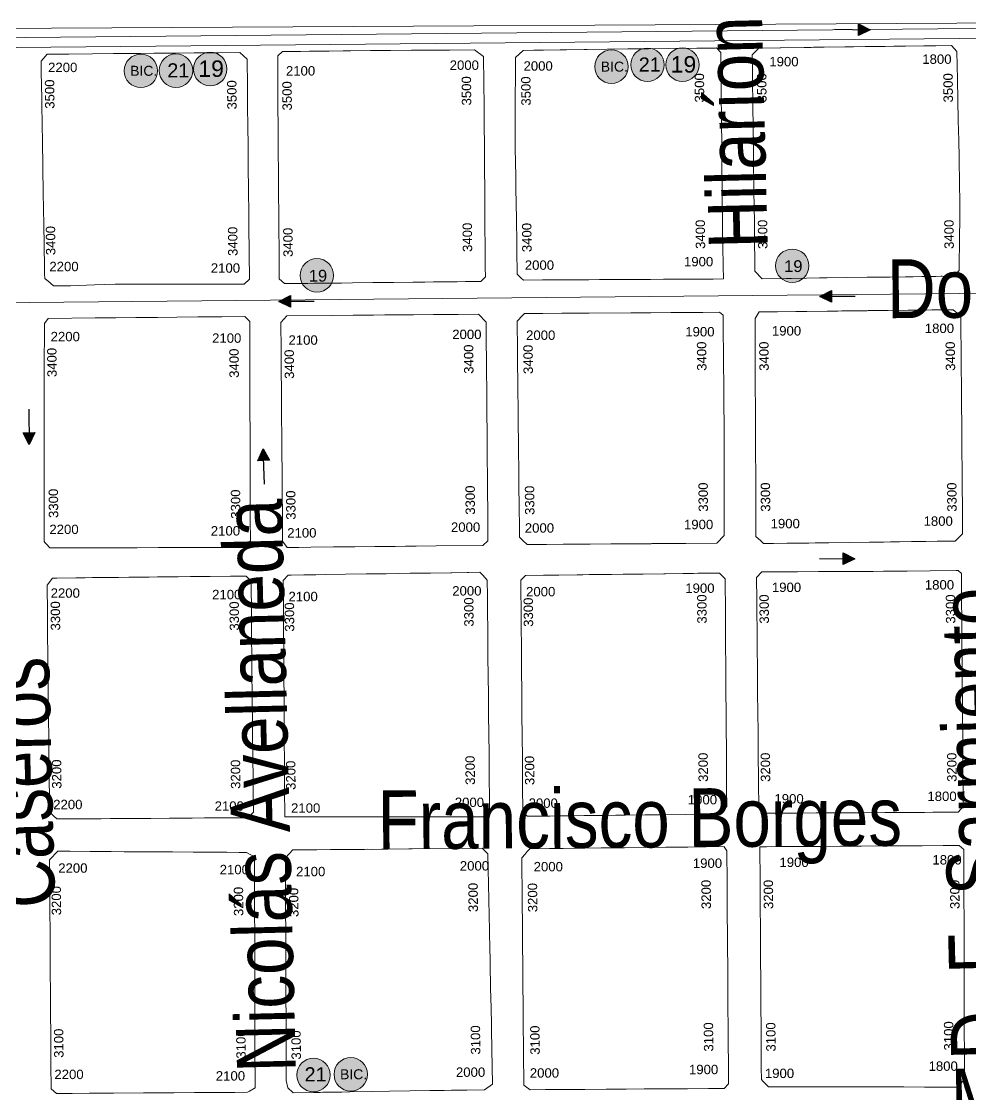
# Model space of a CAD drawing. Header units: millimetres. Extents: x 11558 to 23675, y 49449 to 61482.
# Drawn here: x 19153.5 to 19556.8, y 57020 to 57475.9 of the extents above; entities that cross this region are included whole.
import ezdxf

# ---------------------------------------------------------------- set-up
doc = ezdxf.new("R2010")
doc.units = ezdxf.units.MM
for name, color, linetype in [('0. plano base - nombres calles', 22, 'Continuous'), ('0. Plano Base - PLANO', 254, 'Continuous'), ('0. Plano base - sentido calles', 253, 'Continuous'), ('7. puesta en valor CC la lucila', 212, 'Continuous'), ('numeración', 7, 'Continuous')]:
    doc.layers.add(name, color=color, linetype=linetype)
for name, color, linetype, true_color in [('Linea 19 Estación Carapachay', 7, 'Continuous', 0xa80000), ('Linea 19 Plaza Miserere', 7, 'Continuous', 0x575757), ('Linea 21 IDA Ramal F', 7, 'Continuous', 0x001861), ('Linea 21 IDA Ramal G', 7, 'Continuous', 0x001861), ('Linea 21 REGRESO Ramal F', 7, 'Continuous', 0x0a47ff), ('Linea 21 REGRO Ramal G', 7, 'Continuous', 0x0a47ff)]:
    doc.layers.add(name, color=color, linetype=linetype, true_color=true_color)
doc.layers.add('Linea Bicentenario Nueva', color=7, linetype='Continuous', true_color=0x0000cc, transparency=0.05)
doc.layers.get('7. puesta en valor CC la lucila').off()
doc.styles.get("Standard").update_dxf_attribs({"font": 'arial.ttf'})

# ---------------------------------------------------------------- blocks, each defined once
blk = doc.blocks.new('MANZANAS')
at = {"layer": '0. Plano Base - PLANO', "color": 0, "linetype": 'Continuous', "lineweight": 5}
for points in [[(5637995.07, 6181036.2), (5637986.07, 6181031.36), (5637981.92, 6181032.8), (5637980.8, 6181034.88), (5637979.07, 6181038.13), (5637976.73, 6181042.49), (5637976.59, 6181042.74), (5637975.06, 6181045.61), (5637972.58, 6181050.25), (5637968.47, 6181057.92), (5637966.39, 6181061.8), (5637966.27, 6181062.03), (5637964.36, 6181065.6), (5637960.38, 6181073.03), (5637958.53, 6181076.48), (5637957.85, 6181077.76), (5637956.28, 6181080.69), (5637953.56, 6181085.77), (5637952.17, 6181088.37), (5637949.66, 6181093.07), (5637948.15, 6181095.88), (5637948.04, 6181096.08), (5637947.83, 6181096.48), (5637944.32, 6181103.05), (5637944.1, 6181103.45), (5637942.31, 6181106.8), (5637941.2, 6181108.86), (5637938.56, 6181113.8), (5637939.64, 6181117.67), (5637947.63, 6181121.96), (5637947.87, 6181122.09), (5637956.64, 6181126.8), (5637959.26, 6181128.21), (5637960.18, 6181128.7), (5637964.14, 6181130.82), (5637971.81, 6181134.94), (5637975.16, 6181136.74), (5637979.43, 6181139.03), (5637987, 6181143.1), (5637990.16, 6181144.79), (5637994.57, 6181147.16), (5638001.46, 6181150.86), (5638002.53, 6181151.43), (5638005.98, 6181153.28), (5638011.78, 6181156.4), (5638015.03, 6181155.2), (5638020.74, 6181144.73), (5638024.89, 6181137.12), (5638029.02, 6181129.53), (5638029.05, 6181129.48), (5638033.13, 6181122), (5638036.56, 6181115.71), (5638037.3, 6181114.35), (5638041.58, 6181106.49), (5638042.12, 6181105.52), (5638045.42, 6181099.48), (5638045.61, 6181099.09), (5638045.75, 6181098.82), (5638049.31, 6181091.79), (5638049.51, 6181091.39), (5638049.67, 6181091.07), (5638050.16, 6181090.11), (5638051.2, 6181088.04), (5638052.17, 6181086.12), (5638053.16, 6181084.16), (5638053.34, 6181083.8), (5638054.71, 6181081.09), (5638054.94, 6181080.63), (5638055.06, 6181080.39), (5638055.7, 6181079.12), (5638056.82, 6181076.92), (5638058.79, 6181073.02), (5638058.74, 6181072.84), (5638057.77, 6181069.79), (5638057.62, 6181069.71), (5638055.75, 6181068.73), (5638053.9, 6181067.76), (5638053.48, 6181067.55), (5638052.94, 6181067.27), (5638051.11, 6181066.3), (5638048.75, 6181065.03), (5638047.97, 6181064.61), (5638045.88, 6181063.49), (5638042.65, 6181061.75), (5638041.62, 6181061.2), (5638040.73, 6181060.72), (5638040.39, 6181060.54), (5638039.78, 6181060.21), (5638033.9, 6181057.05), (5638033.54, 6181056.86), (5638033.15, 6181056.65), (5638032.19, 6181056.14), (5638025.46, 6181052.52), (5638017.83, 6181048.42), (5638010.38, 6181044.42), (5638007.61, 6181042.93), (5638002.72, 6181040.31), (5637997.1, 6181037.29)], [(5637903.48, 6180987.9), (5637896.31, 6180984.12), (5637895.15, 6180984.47), (5637894.79, 6180984.58), (5637892.88, 6180985.15), (5637888.06, 6180994.1), (5637887.42, 6180995.29), (5637885.15, 6180999.5), (5637883.31, 6181002.91), (5637881.29, 6181006.66), (5637879.2, 6181010.53), (5637875.06, 6181018.21), (5637872.42, 6181023.1), (5637871.01, 6181025.72), (5637866.83, 6181033.47), (5637865.08, 6181036.7), (5637864.94, 6181036.97), (5637862.78, 6181041.16), (5637858.88, 6181048.72), (5637856.53, 6181053.28), (5637856.23, 6181053.86), (5637854.71, 6181056.83), (5637853.16, 6181059.83), (5637851.37, 6181063.3), (5637849.73, 6181066.48), (5637851.3, 6181070.69), (5637855.28, 6181072.84), (5637858.81, 6181074.74), (5637865.07, 6181078.11), (5637867.5, 6181079.42), (5637874.1, 6181082.98), (5637875.24, 6181083.59), (5637882.76, 6181087.6), (5637890.41, 6181091.68), (5637895.25, 6181094.26), (5637898.15, 6181095.81), (5637905.63, 6181099.79), (5637916.32, 6181105.5), (5637916.93, 6181105.82), (5637922.79, 6181108.95), (5637923.37, 6181109.25), (5637923.64, 6181109.4), (5637926.2, 6181108.51), (5637929.62, 6181102.09), (5637929.86, 6181101.65), (5637930.58, 6181100.29), (5637932.1, 6181097.45), (5637933.14, 6181095.49), (5637936.15, 6181089.85), (5637937.92, 6181086.52), (5637938.21, 6181085.98), (5637938.81, 6181084.86), (5637940.35, 6181081.98), (5637944.33, 6181074.51), (5637946.67, 6181070.12), (5637948.56, 6181066.56), (5637949.1, 6181065.55), (5637952.48, 6181059.19), (5637956.53, 6181051.57), (5637957.76, 6181049.25), (5637960.61, 6181043.9), (5637963.06, 6181039.29), (5637964.73, 6181036.24), (5637969.14, 6181028.21), (5637971.41, 6181024.03), (5637971.58, 6181023.72), (5637967.75, 6181021.7), (5637967.19, 6181021.41), (5637965.05, 6181020.28), (5637961.39, 6181018.36), (5637959.27, 6181017.24), (5637957.84, 6181016.49), (5637951.74, 6181013.28), (5637951.68, 6181013.25), (5637949.02, 6181011.85), (5637944.16, 6181009.29), (5637943.99, 6181009.2), (5637940.78, 6181007.51), (5637937.42, 6181005.75), (5637936.58, 6181005.31), (5637931.4, 6181002.58), (5637928.57, 6181001.09), (5637927.42, 6181000.49), (5637927.3, 6181000.43), (5637924.99, 6180999.21), (5637920.92, 6180997.07), (5637917.77, 6180995.41), (5637913.23, 6180993.02), (5637910.7, 6180991.7), (5637909.01, 6180990.81)], [(5637809.05, 6180937.08), (5637806.99, 6180935.98), (5637804.05, 6180936.77), (5637801.79, 6180941.04), (5637799.54, 6180945.28), (5637798.14, 6180947.94), (5637794.21, 6180955.36), (5637790.12, 6180963.07), (5637788.16, 6180966.77), (5637786.65, 6180969.62), (5637786.15, 6180970.57), (5637784.06, 6180974.51), (5637782.56, 6180977.35), (5637782.02, 6180978.38), (5637779.63, 6180982.88), (5637777.94, 6180986.07), (5637776.17, 6180989.42), (5637773.84, 6180993.82), (5637769.8, 6181001.45), (5637769.3, 6181002.4), (5637766.59, 6181007.51), (5637765.8, 6181009), (5637765.58, 6181009.42), (5637765.52, 6181009.55), (5637759.85, 6181020.62), (5637760.79, 6181023.05), (5637761.02, 6181023.17), (5637761.72, 6181023.55), (5637766.47, 6181026.1), (5637767.55, 6181026.68), (5637770.84, 6181028.45), (5637778.23, 6181032.41), (5637783.49, 6181035.24), (5637786.19, 6181036.66), (5637793.7, 6181040.63), (5637801.24, 6181044.62), (5637809.18, 6181048.81), (5637816.73, 6181052.8), (5637823.43, 6181056.34), (5637832.79, 6181061.29), (5637837.54, 6181060.65), (5637842.89, 6181050.58), (5637843.12, 6181050.15), (5637847.14, 6181042.55), (5637851.23, 6181034.82), (5637855.23, 6181027.25), (5637856.54, 6181024.79), (5637857.14, 6181023.65), (5637859.17, 6181019.81), (5637860.6, 6181017.11), (5637863.34, 6181011.94), (5637864.69, 6181009.38), (5637867.31, 6181004.42), (5637871.3, 6180996.89), (5637875.51, 6180988.93), (5637879.49, 6180981.4), (5637881.38, 6180977.83), (5637880.53, 6180975.25), (5637874.87, 6180972.23), (5637871.63, 6180970.49), (5637870.48, 6180969.88), (5637866.63, 6180967.82), (5637862.88, 6180965.82), (5637859.54, 6180964.04), (5637855.06, 6180961.65), (5637847.78, 6180957.76), (5637840.14, 6180953.68), (5637832.49, 6180949.59), (5637828.34, 6180947.38), (5637824.71, 6180945.44), (5637818.09, 6180941.9), (5637815.68, 6180940.61), (5637811.85, 6180938.57)], [(5638039.57, 6180932.37), (5638038.52, 6180931.81), (5638036.9, 6180932.27), (5638034.24, 6180933.04), (5638030.05, 6180941.01), (5638028.88, 6180943.23), (5638024.82, 6180950.98), (5638022.29, 6180955.79), (5638022.25, 6180955.86), (5638020.75, 6180958.71), (5638018.92, 6180962.19), (5638016.71, 6180966.41), (5638014.43, 6180970.76), (5638012.66, 6180974.13), (5638011.22, 6180976.86), (5638010.13, 6180978.94), (5638008.78, 6180981.51), (5638004.68, 6180989.32), (5638002.95, 6180992.62), (5638002.88, 6180992.74), (5638001.95, 6180994.52), (5638000.56, 6180997.16), (5637996.68, 6181004.55), (5637994.91, 6181007.91), (5637992.65, 6181012.22), (5637991.17, 6181015.03), (5637991.45, 6181018.3), (5637993.44, 6181019.36), (5637997.84, 6181021.71), (5637998.35, 6181021.98), (5638005.21, 6181025.64), (5638009.27, 6181027.81), (5638016.95, 6181031.91), (5638020.95, 6181034.04), (5638022.43, 6181034.83), (5638024.47, 6181035.92), (5638026, 6181036.74), (5638031.92, 6181039.9), (5638032.31, 6181040.11), (5638039.83, 6181044.13), (5638047.32, 6181048.12), (5638050.69, 6181049.92), (5638053.53, 6181051.44), (5638054.05, 6181051.72), (5638056.2, 6181052.86), (5638057.6, 6181053.61), (5638064.22, 6181057.14), (5638068.3, 6181056.21), (5638072.35, 6181048.57), (5638073.72, 6181045.99), (5638073.88, 6181045.69), (5638075.14, 6181043.31), (5638076.25, 6181041.23), (5638077.66, 6181038.57), (5638077.89, 6181038.14), (5638078.78, 6181036.46), (5638081.97, 6181030.45), (5638083.92, 6181026.77), (5638085.95, 6181022.95), (5638090.01, 6181015.29), (5638094.1, 6181007.59), (5638096.02, 6181003.97), (5638098.1, 6181000.06), (5638102.24, 6180992.24), (5638106.28, 6180984.64), (5638111.63, 6180974.55), (5638111.4, 6180973.83), (5638110.26, 6180970.31), (5638109.44, 6180969.87), (5638103.49, 6180966.68), (5638099.23, 6180964.39), (5638096.13, 6180962.73), (5638093.88, 6180961.52), (5638089.39, 6180959.11), (5638085.99, 6180957.29), (5638083.4, 6180955.9), (5638078.4, 6180953.21), (5638078.18, 6180953.09), (5638070.73, 6180949.1), (5638062.98, 6180944.94), (5638059.31, 6180942.97), (5638058.31, 6180942.43), (5638057.84, 6180942.18), (5638055.43, 6180940.88), (5638051.28, 6180938.66), (5638049.36, 6180937.62), (5638047.21, 6180936.47), (5638042.24, 6180933.8)], [(5637724.51, 6180892.16), (5637720.21, 6180889.92), (5637718.82, 6180890.24), (5637718.23, 6180890.38), (5637716.73, 6180890.72), (5637715.55, 6180890.99), (5637714.61, 6180892.7), (5637711.99, 6180897.55), (5637710.14, 6180900.97), (5637707.24, 6180906.32), (5637706.13, 6180908.39), (5637704.22, 6180911.92), (5637701.97, 6180916.07), (5637697.75, 6180923.88), (5637693.65, 6180931.47), (5637691.33, 6180935.76), (5637689.51, 6180939.12), (5637688.41, 6180941.16), (5637686.87, 6180944.01), (5637685.51, 6180946.52), (5637683.13, 6180950.92), (5637682.9, 6180951.35), (5637682.85, 6180951.44), (5637682.74, 6180951.64), (5637682.1, 6180952.82), (5637681.7, 6180953.57), (5637681.67, 6180953.62), (5637681.24, 6180954.41), (5637679.24, 6180958.11), (5637678.51, 6180959.46), (5637677.2, 6180961.89), (5637673.17, 6180969.34), (5637671.62, 6180972.2), (5637672.58, 6180975.98), (5637677.82, 6180978.76), (5637680.71, 6180980.3), (5637689.59, 6180985.01), (5637697.46, 6180989.18), (5637704.96, 6180993.16), (5637707.62, 6180994.58), (5637712.53, 6180997.18), (5637713.4, 6180997.64), (5637719.73, 6181001.01), (5637720.27, 6181001.29), (5637720.63, 6181001.48), (5637727.68, 6181005.22), (5637727.98, 6181005.38), (5637732.57, 6181007.81), (5637737.03, 6181010.17), (5637744.85, 6181014.32), (5637748.91, 6181013.28), (5637754.35, 6181003.08), (5637756.41, 6180999.21), (5637758.33, 6180995.6), (5637762.45, 6180987.88), (5637766.13, 6180980.98), (5637766.74, 6180979.83), (5637770.68, 6180972.43), (5637774.77, 6180964.76), (5637776.06, 6180962.33), (5637778.86, 6180957.08), (5637782.84, 6180949.61), (5637787.01, 6180941.79), (5637787.08, 6180941.65), (5637789.14, 6180937.79), (5637791.47, 6180933.42), (5637792.84, 6180930.85), (5637791.92, 6180927.87), (5637781.8, 6180922.61), (5637777.92, 6180920.6), (5637774.05, 6180918.59), (5637772, 6180917.52), (5637771.89, 6180917.47), (5637766.46, 6180914.65), (5637765.15, 6180913.97), (5637758.68, 6180910.61), (5637750.88, 6180906.56), (5637749.2, 6180905.69), (5637743.34, 6180902.65), (5637743.27, 6180902.61), (5637735.6, 6180898.3), (5637726.7, 6180893.3)], [(5637956.87, 6180889), (5637949.59, 6180885.15), (5637948.71, 6180885.41), (5637947.92, 6180885.66), (5637945.24, 6180886.47), (5637941.53, 6180893.39), (5637940.98, 6180894.41), (5637940.12, 6180896.02), (5637937.97, 6180900.05), (5637936.01, 6180903.7), (5637931.93, 6180911.34), (5637927.83, 6180919), (5637926.81, 6180920.91), (5637924.97, 6180924.34), (5637923.76, 6180926.61), (5637919.72, 6180934.19), (5637915.63, 6180941.87), (5637914, 6180944.93), (5637913.22, 6180946.38), (5637911.44, 6180949.73), (5637909.98, 6180952.46), (5637908.76, 6180954.74), (5637907.39, 6180957.3), (5637902.49, 6180966.48), (5637901.98, 6180967.44), (5637902.97, 6180970.65), (5637903.31, 6180971.76), (5637910.16, 6180975.36), (5637917.34, 6180979.15), (5637917.73, 6180979.35), (5637919.88, 6180980.49), (5637927.62, 6180984.57), (5637943.21, 6180992.8), (5637947.89, 6180995.27), (5637948.7, 6180995.69), (5637950.68, 6180996.73), (5637950.75, 6180996.77), (5637958.3, 6181000.76), (5637965.28, 6181004.43), (5637967.48, 6181005.59), (5637970.32, 6181007.09), (5637976.62, 6181010.41), (5637978.53, 6181009.96), (5637981.48, 6181004.41), (5637982.11, 6181003.22), (5637982.45, 6181002.59), (5637983.29, 6181001), (5637984.64, 6180998.48), (5637988.72, 6180990.8), (5637989.83, 6180988.72), (5637990.87, 6180986.75), (5637992.85, 6180983.03), (5637996.29, 6180976.56), (5637996.83, 6180975.53), (5637999.78, 6180969.9), (5638001.73, 6180966.17), (5638002.5, 6180964.68), (5638008.94, 6180952.38), (5638013.05, 6180944.52), (5638015.27, 6180940.27), (5638016.96, 6180937.04), (5638018.39, 6180934.31), (5638018.47, 6180934.17), (5638020.34, 6180930.59), (5638020.67, 6180929.95), (5638021.04, 6180929.24), (5638022.13, 6180927.15), (5638020.79, 6180922.82), (5638009.19, 6180916.68), (5638004.04, 6180913.95), (5637996.39, 6180909.91), (5637996.2, 6180909.8), (5637988.54, 6180905.76), (5637981.04, 6180901.79), (5637973.23, 6180897.66), (5637969.25, 6180895.55), (5637965.64, 6180893.64), (5637963.88, 6180892.71), (5637963.08, 6180892.29)], [(5637862, 6180838.3), (5637859.67, 6180837.05), (5637856.72, 6180838.47), (5637851.27, 6180848.75), (5637847.19, 6180856.45), (5637842.99, 6180864.38), (5637838.92, 6180872.06), (5637834.99, 6180879.48), (5637832.74, 6180883.73), (5637830.94, 6180887.12), (5637828.58, 6180891.59), (5637826.86, 6180894.83), (5637822.7, 6180902.67), (5637818.76, 6180910.11), (5637813.19, 6180920.64), (5637814.11, 6180924.34), (5637831.34, 6180933.45), (5637839.07, 6180937.54), (5637842.19, 6180939.19), (5637843.04, 6180939.63), (5637845.21, 6180940.78), (5637846.69, 6180941.56), (5637850.94, 6180943.81), (5637861.64, 6180949.47), (5637869.19, 6180953.46), (5637871.76, 6180954.83), (5637872.97, 6180955.47), (5637873.99, 6180956.01), (5637875.08, 6180956.6), (5637876.16, 6180957.17), (5637876.69, 6180957.46), (5637878.42, 6180958.4), (5637878.52, 6180958.45), (5637886.16, 6180962.43), (5637890.53, 6180960.91), (5637891.96, 6180958.22), (5637894.41, 6180953.61), (5637895.72, 6180951.12), (5637896.84, 6180949.02), (5637899.76, 6180943.52), (5637900.56, 6180942.01), (5637903.88, 6180935.75), (5637905.41, 6180932.86), (5637907.8, 6180928.37), (5637907.95, 6180928.08), (5637909.36, 6180925.41), (5637911.82, 6180920.79), (5637916.01, 6180912.89), (5637918.71, 6180907.79), (5637920.15, 6180905.08), (5637922.13, 6180901.36), (5637924.19, 6180897.47), (5637928.21, 6180889.89), (5637932.44, 6180881.92), (5637934.04, 6180878.9), (5637933.04, 6180876.13), (5637915.52, 6180866.8), (5637908, 6180862.79), (5637904.03, 6180860.68), (5637900.19, 6180858.63), (5637892.54, 6180854.56), (5637885, 6180850.54), (5637877.06, 6180846.32), (5637868.53, 6180841.78), (5637864.06, 6180839.39)], [(5638092.12, 6180830.59), (5638091.81, 6180830.43), (5638088.24, 6180831.64), (5638083.47, 6180840.61), (5638082.93, 6180841.63), (5638077.52, 6180851.8), (5638074.8, 6180856.91), (5638073.67, 6180859.03), (5638073.44, 6180859.46), (5638069.36, 6180867.15), (5638065.62, 6180874.17), (5638061.58, 6180881.77), (5638059.7, 6180885.3), (5638057.44, 6180889.56), (5638053.3, 6180897.34), (5638049.19, 6180905.07), (5638048.6, 6180906.17), (5638045.95, 6180911.15), (5638043.61, 6180915.56), (5638042.51, 6180917.62), (5638043.39, 6180920.83), (5638046.52, 6180922.47), (5638049.37, 6180923.97), (5638056.82, 6180927.88), (5638064.66, 6180932), (5638072.43, 6180936.08), (5638075.09, 6180937.48), (5638075.14, 6180937.5), (5638079.91, 6180940), (5638085.22, 6180942.79), (5638089.14, 6180944.85), (5638091.87, 6180946.3), (5638092.81, 6180946.8), (5638098, 6180949.57), (5638106.61, 6180954.16), (5638116.35, 6180959.36), (5638117.14, 6180959.77), (5638118.98, 6180959.26), (5638122.24, 6180953.09), (5638123.68, 6180950.37), (5638124.09, 6180949.6), (5638128.37, 6180941.52), (5638133.04, 6180932.7), (5638137.69, 6180923.91), (5638142.44, 6180914.93), (5638143.14, 6180913.6), (5638147.09, 6180906.15), (5638147.49, 6180905.39), (5638151.74, 6180897.37), (5638153.19, 6180894.62), (5638156.62, 6180888.14), (5638156.75, 6180887.89), (5638158.93, 6180883.78), (5638161.03, 6180879.82), (5638162.01, 6180877.95), (5638165.28, 6180871.78), (5638164.53, 6180868.73), (5638162.36, 6180867.59), (5638161.15, 6180866.95), (5638156.41, 6180864.46), (5638154.99, 6180863.71), (5638151.81, 6180862.03), (5638149.18, 6180860.65), (5638145.88, 6180858.91), (5638142.95, 6180857.37), (5638139.75, 6180855.68), (5638136.92, 6180854.19), (5638128.17, 6180849.58), (5638120.24, 6180845.4), (5638116.05, 6180843.2), (5638112.72, 6180841.44), (5638111.61, 6180840.86), (5638111.1, 6180840.59), (5638105.11, 6180837.43), (5638097.56, 6180833.46)], [(5637778.27, 6180794.63), (5637770.25, 6180790.46), (5637769.7, 6180790.65), (5637768.84, 6180790.95), (5637767.3, 6180791.49), (5637766.8, 6180791.67), (5637764.59, 6180795.93), (5637763.76, 6180797.53), (5637763.16, 6180798.67), (5637761.89, 6180801.13), (5637757.95, 6180808.72), (5637757.83, 6180808.95), (5637753.85, 6180816.63), (5637750.37, 6180823.33), (5637749.88, 6180824.28), (5637747.22, 6180829.41), (5637745.81, 6180832.12), (5637741.87, 6180839.72), (5637739.65, 6180843.99), (5637737.95, 6180847.27), (5637737.87, 6180847.42), (5637737.82, 6180847.52), (5637733.89, 6180855.12), (5637729.71, 6180863.29), (5637729.55, 6180863.61), (5637728.24, 6180866.17), (5637724.43, 6180873.63), (5637724.27, 6180873.94), (5637724.7, 6180876.58), (5637742.27, 6180885.93), (5637750.06, 6180890.07), (5637757.53, 6180894.05), (5637765.64, 6180898.36), (5637773, 6180902.28), (5637780.76, 6180906.41), (5637787.78, 6180910.14), (5637789.87, 6180911.25), (5637798.43, 6180915.81), (5637801.23, 6180914.94), (5637804.91, 6180907.91), (5637807.04, 6180903.85), (5637808.34, 6180901.36), (5637811.02, 6180896.23), (5637814.97, 6180888.68), (5637817.5, 6180883.86), (5637818.93, 6180881.11), (5637823.06, 6180873.23), (5637825.55, 6180868.47), (5637827.05, 6180865.6), (5637829.1, 6180861.68), (5637831.1, 6180857.85), (5637835.15, 6180850.11), (5637839.17, 6180842.43), (5637840.24, 6180840.38), (5637844.48, 6180832.28), (5637844.05, 6180829.82), (5637843.86, 6180828.78), (5637842.75, 6180828.2), (5637840.1, 6180826.82), (5637838.08, 6180825.77), (5637836.31, 6180824.84), (5637828.84, 6180820.96), (5637826.58, 6180819.78), (5637823.97, 6180818.43), (5637818.75, 6180815.71), (5637815.61, 6180814.07), (5637811.18, 6180811.77), (5637803.15, 6180807.58), (5637795.78, 6180803.75), (5637788.08, 6180799.74)], [(5638011.31, 6180787.27), (5638002.8, 6180782.73), (5638000.3, 6180783.49), (5637995.12, 6180793.25), (5637989.1, 6180804.6), (5637985.63, 6180811.13), (5637985.04, 6180812.24), (5637981.02, 6180819.82), (5637976.94, 6180827.51), (5637974.99, 6180831.18), (5637973.45, 6180834.09), (5637972.93, 6180835.07), (5637970.15, 6180840.3), (5637968.76, 6180842.94), (5637966.2, 6180847.76), (5637964.65, 6180850.68), (5637964.26, 6180851.41), (5637961.04, 6180857.47), (5637955.23, 6180868.42), (5637954.11, 6180870.53), (5637954.97, 6180873.17), (5637961.68, 6180876.77), (5637965.43, 6180878.77), (5637967.51, 6180879.88), (5637974.28, 6180883.51), (5637976.42, 6180884.66), (5637978.82, 6180885.94), (5637980.57, 6180886.88), (5637981.08, 6180887.15), (5637983.88, 6180888.65), (5637987.16, 6180890.41), (5637991.61, 6180892.79), (5637992.61, 6180893.32), (5637994.64, 6180894.41), (5637995.09, 6180894.65), (5637999, 6180896.74), (5638006.75, 6180900.89), (5638007.42, 6180901.25), (5638013.96, 6180904.75), (5638014.49, 6180905.03), (5638017.89, 6180906.85), (5638019.5, 6180907.72), (5638022.08, 6180909.1), (5638027.69, 6180912.1), (5638030.92, 6180911), (5638031.48, 6180909.94), (5638037.22, 6180899.08), (5638039.68, 6180894.43), (5638041.38, 6180891.22), (5638042.72, 6180888.68), (5638045.3, 6180883.79), (5638047, 6180880.58), (5638049.38, 6180876.09), (5638050.41, 6180874.14), (5638053.35, 6180868.59), (5638057.42, 6180860.88), (5638059.06, 6180857.78), (5638061.42, 6180853.31), (5638063.88, 6180848.66), (5638065.47, 6180845.65), (5638067, 6180842.77), (5638067.77, 6180841.3), (5638069.02, 6180838.94), (5638070.25, 6180836.61), (5638072.58, 6180832.2), (5638076.13, 6180825.48), (5638074.94, 6180821.28), (5638073.62, 6180820.57), (5638069.84, 6180818.56), (5638062.25, 6180814.5), (5638054.66, 6180810.44), (5638050.35, 6180808.14), (5638046.96, 6180806.33), (5638039.26, 6180802.21), (5638036.05, 6180800.5), (5638033.14, 6180798.94), (5638030.01, 6180797.27), (5638027.11, 6180795.72), (5638024.08, 6180794.1), (5638019.03, 6180791.4), (5638016.42, 6180790.01), (5638014.92, 6180789.2)], [(5637924.29, 6180741.67), (5637911.49, 6180735.02), (5637910.45, 6180737), (5637909.63, 6180738.55), (5637907.63, 6180742.34), (5637903.62, 6180749.94), (5637900.65, 6180755.57), (5637899.51, 6180757.73), (5637897.41, 6180761.73), (5637895.53, 6180765.28), (5637891.47, 6180772.98), (5637887.63, 6180780.26), (5637884, 6180787.15), (5637880.72, 6180793.35), (5637880.07, 6180794.59), (5637878.08, 6180798.37), (5637876.11, 6180802.09), (5637873.78, 6180806.51), (5637871.93, 6180810.03), (5637870.09, 6180813.52), (5637865.12, 6180822.94), (5637864.64, 6180823.84), (5637865.38, 6180826.8), (5637866.59, 6180827.46), (5637871.34, 6180830.01), (5637875.82, 6180832.42), (5637879.26, 6180834.27), (5637886.89, 6180838.37), (5637894.61, 6180842.53), (5637902.15, 6180846.58), (5637911.09, 6180851.39), (5637911.14, 6180851.42), (5637913.45, 6180852.66), (5637918.67, 6180855.47), (5637926.25, 6180859.54), (5637926.71, 6180859.79), (5637932.53, 6180862.92), (5637933.07, 6180863.21), (5637937.18, 6180865.43), (5637938.81, 6180864.86), (5637941.43, 6180863.95), (5637941.69, 6180863.46), (5637944.46, 6180858.26), (5637946.41, 6180854.6), (5637947.9, 6180851.81), (5637948.46, 6180850.75), (5637948.49, 6180850.7), (5637950.62, 6180846.71), (5637951.07, 6180845.86), (5637952.62, 6180842.94), (5637956.66, 6180835.37), (5637960.72, 6180827.74), (5637964.38, 6180820.88), (5637968.43, 6180813.28), (5637972.12, 6180806.36), (5637976.27, 6180798.57), (5637976.77, 6180797.64), (5637980.4, 6180790.82), (5637981.75, 6180788.28), (5637984.1, 6180783.84), (5637985.71, 6180780.8), (5637987.51, 6180777.42), (5637987.4, 6180777.12), (5637986.25, 6180773.92), (5637986.23, 6180773.85), (5637979.02, 6180770.11), (5637973.79, 6180767.39), (5637965.64, 6180763.15), (5637957.95, 6180759.16), (5637950.43, 6180755.25), (5637942.92, 6180751.35), (5637939.39, 6180749.52), (5637935.32, 6180747.4), (5637927.41, 6180743.29)], [(5638148.69, 6180729.01), (5638146.75, 6180728), (5638143.5, 6180729.06), (5638142.64, 6180729.34), (5638140.25, 6180733.86), (5638137.18, 6180739.69), (5638136.22, 6180741.5), (5638134.96, 6180743.89), (5638133.47, 6180746.73), (5638132.25, 6180749.04), (5638128.08, 6180756.93), (5638127.01, 6180758.97), (5638126.71, 6180759.54), (5638125.88, 6180761.11), (5638125.36, 6180762.1), (5638124.17, 6180764.35), (5638123.26, 6180766.07), (5638121.9, 6180768.64), (5638121.28, 6180769.82), (5638120.41, 6180771.48), (5638116.73, 6180778.45), (5638114.81, 6180782.09), (5638112.64, 6180786.2), (5638108.55, 6180793.95), (5638107, 6180796.9), (5638104.93, 6180800.81), (5638100.68, 6180808.87), (5638099.21, 6180811.67), (5638097.27, 6180815.34), (5638097.18, 6180815.52), (5638096.8, 6180816.24), (5638096.49, 6180816.82), (5638097.14, 6180817.16), (5638097.84, 6180817.54), (5638097.9, 6180817.57), (5638098.09, 6180817.67), (5638098.98, 6180818.14), (5638103.57, 6180820.56), (5638104.13, 6180820.85), (5638111.58, 6180824.79), (5638117.39, 6180827.85), (5638119.37, 6180828.9), (5638126.74, 6180832.79), (5638129.48, 6180834.23), (5638132.29, 6180835.71), (5638133.35, 6180836.27), (5638134.55, 6180836.91), (5638142.36, 6180841.03), (5638149.96, 6180845.04), (5638154.58, 6180847.48), (5638157.48, 6180849.01), (5638165.4, 6180853.19), (5638171.32, 6180856.31), (5638173.94, 6180855.7), (5638177.57, 6180848.76), (5638178.45, 6180847.08), (5638180, 6180844.12), (5638181.18, 6180841.85), (5638182.66, 6180839.02), (5638183.08, 6180838.21), (5638184.18, 6180836.11), (5638185.51, 6180833.57), (5638185.79, 6180833.04), (5638188.78, 6180827.32), (5638189.03, 6180826.85), (5638190.56, 6180823.91), (5638191.18, 6180822.72), (5638193.27, 6180818.74), (5638200.47, 6180804.96), (5638204.43, 6180797.39), (5638204.8, 6180796.68), (5638208.98, 6180788.68), (5638209.54, 6180787.62), (5638213.91, 6180779.26), (5638214.3, 6180778.51), (5638218.68, 6180770.14), (5638219.1, 6180769.33), (5638218.12, 6180764.98), (5638215.65, 6180763.7), (5638205.63, 6180758.51), (5638197.83, 6180754.47), (5638196.79, 6180753.93), (5638190.25, 6180750.54), (5638185.55, 6180748.1), (5638182.45, 6180746.5), (5638179.96, 6180745.21), (5638174.72, 6180742.49), (5638167.07, 6180738.53), (5638159.39, 6180734.55), (5638155.1, 6180732.33)], [(5637828.37, 6180690.85), (5637825.99, 6180689.59), (5637824.07, 6180690.15), (5637823.78, 6180690.23), (5637821.86, 6180690.78), (5637820.73, 6180692.91), (5637819.29, 6180695.59), (5637818.02, 6180697.98), (5637816.2, 6180701.39), (5637813, 6180707.38), (5637811.3, 6180710.57), (5637807.68, 6180717.35), (5637807.14, 6180718.37), (5637803.03, 6180726.05), (5637799.48, 6180732.71), (5637795.52, 6180740.13), (5637793.98, 6180743.01), (5637793.86, 6180743.23), (5637791.5, 6180747.67), (5637789.34, 6180751.7), (5637787.5, 6180755.15), (5637787.42, 6180755.31), (5637785.12, 6180759.61), (5637783.21, 6180763.2), (5637782.17, 6180765.15), (5637776.46, 6180775.85), (5637777.22, 6180779.57), (5637778.77, 6180780.4), (5637785.97, 6180784.23), (5637789.46, 6180786.09), (5637792.11, 6180787.51), (5637798.15, 6180790.72), (5637801.94, 6180792.74), (5637805.81, 6180794.8), (5637807.11, 6180795.49), (5637813.47, 6180798.88), (5637816.51, 6180800.5), (5637821.17, 6180802.98), (5637824.3, 6180804.65), (5637828.93, 6180807.11), (5637832.62, 6180809.08), (5637836.31, 6180811.04), (5637843.88, 6180815.07), (5637847.13, 6180816.8), (5637849.75, 6180818.2), (5637852.66, 6180817.24), (5637853.98, 6180814.76), (5637858.16, 6180806.9), (5637859.68, 6180804.04), (5637863.79, 6180796.32), (5637867.8, 6180788.8), (5637870.61, 6180783.52), (5637875.64, 6180774.07), (5637876.33, 6180772.76), (5637879.66, 6180766.51), (5637883.58, 6180759.14), (5637887.72, 6180751.38), (5637892.19, 6180742.97), (5637895.67, 6180736.43), (5637898.79, 6180730.59), (5637897.71, 6180727.45), (5637891.94, 6180724.41), (5637890.8, 6180723.8), (5637884.22, 6180720.33), (5637881.52, 6180718.9), (5637876.87, 6180716.45), (5637876.29, 6180716.14), (5637868.98, 6180712.28), (5637868.27, 6180711.91), (5637861.35, 6180708.26), (5637858.28, 6180706.64), (5637853.84, 6180704.29), (5637849.47, 6180701.98), (5637846.17, 6180700.24), (5637842.59, 6180698.35), (5637838.33, 6180696.1), (5637830.79, 6180692.12)], [(5638063.19, 6180683.26), (5638057.45, 6180680.23), (5638054.93, 6180680.61), (5638054.19, 6180680.71), (5638052.77, 6180683.39), (5638049.08, 6180690.33), (5638048.66, 6180691.11), (5638047.48, 6180693.34), (5638047.37, 6180693.54), (5638041.49, 6180704.62), (5638039.03, 6180709.25), (5638037.49, 6180712.13), (5638034.92, 6180716.98), (5638033.27, 6180720.07), (5638031.23, 6180723.92), (5638028.98, 6180728.15), (5638027.5, 6180730.94), (5638023.47, 6180738.53), (5638021.75, 6180741.75), (5638018.36, 6180748.14), (5638017.33, 6180750.07), (5638015.76, 6180753.03), (5638014.31, 6180755.76), (5638011.92, 6180760.26), (5638009.55, 6180764.72), (5638008.88, 6180765.97), (5638009.39, 6180768.01), (5638009.74, 6180769.43), (5638010.11, 6180770.95), (5638017.54, 6180774.92), (5638022.71, 6180777.68), (5638030.31, 6180781.74), (5638036.93, 6180785.28), (5638037.1, 6180785.37), (5638038.49, 6180786.11), (5638038.97, 6180786.37), (5638045.61, 6180789.92), (5638053.35, 6180794.05), (5638061.18, 6180798.23), (5638068.55, 6180802.17), (5638069.41, 6180802.63), (5638073.64, 6180804.89), (5638075.51, 6180805.89), (5638076.28, 6180806.3), (5638082.94, 6180809.87), (5638082.99, 6180809.84), (5638084.83, 6180808.78), (5638084.86, 6180808.73), (5638085.72, 6180807.11), (5638086.18, 6180806.22), (5638089.8, 6180799.4), (5638090.06, 6180798.89), (5638090.53, 6180798.01), (5638092.2, 6180794.86), (5638093.74, 6180791.94), (5638094.2, 6180791.06), (5638097.95, 6180783.97), (5638098.15, 6180783.59), (5638098.62, 6180782.71), (5638100.25, 6180779.62), (5638103.95, 6180772.64), (5638107.97, 6180765.03), (5638111.71, 6180757.97), (5638113.6, 6180754.38), (5638113.85, 6180753.9), (5638115.79, 6180750.25), (5638119.88, 6180742.51), (5638123.89, 6180734.93), (5638126.31, 6180730.36), (5638127.41, 6180728.28), (5638131.12, 6180721.26), (5638130.41, 6180718.72), (5638124.42, 6180715.57), (5638116.58, 6180711.43), (5638115.73, 6180710.98), (5638111.96, 6180708.99), (5638108.95, 6180707.4), (5638101.4, 6180703.42), (5638100.3, 6180702.84), (5638093.54, 6180699.27), (5638091.49, 6180698.19), (5638085.98, 6180695.29), (5638078.04, 6180691.09), (5638075.45, 6180689.73), (5638074.53, 6180689.24), (5638070.65, 6180687.2), (5638067.48, 6180685.52)], [(5637976.44, 6180636.82), (5637968.67, 6180632.63), (5637968.56, 6180632.66), (5637965.73, 6180633.43), (5637963.72, 6180635.87), (5637959.87, 6180643.22), (5637956.49, 6180649.66), (5637955.63, 6180651.3), (5637953.93, 6180654.54), (5637951.62, 6180658.95), (5637950.28, 6180661.51), (5637949.85, 6180662.34), (5637948.85, 6180664.24), (5637947.86, 6180666.13), (5637945.63, 6180670.38), (5637944.11, 6180673.28), (5637942.23, 6180676.86), (5637938.18, 6180684.58), (5637934.25, 6180692.09), (5637930.36, 6180699.5), (5637928.41, 6180703.21), (5637926.72, 6180706.44), (5637926.26, 6180707.32), (5637923.47, 6180712.64), (5637922.76, 6180714), (5637922.22, 6180715.02), (5637919.76, 6180719.72), (5637920.98, 6180724.1), (5637921.43, 6180724.34), (5637924.52, 6180725.98), (5637930.06, 6180728.91), (5637935.15, 6180731.62), (5637937.58, 6180732.91), (5637945.4, 6180737.06), (5637947.86, 6180738.36), (5637949.21, 6180739.08), (5637950.69, 6180739.82), (5637954.28, 6180741.75), (5637956.71, 6180743.06), (5637964.58, 6180747.24), (5637965.85, 6180747.91), (5637979.74, 6180755.29), (5637992.03, 6180761.81), (5637995.33, 6180760.94), (5638010.92, 6180732.33), (5638015.04, 6180724.78), (5638016.46, 6180722.17), (5638016.82, 6180721.51), (5638017.18, 6180720.86), (5638018.94, 6180717.64), (5638021.43, 6180713.07), (5638022.63, 6180710.86), (5638026.72, 6180703.36), (5638030.05, 6180697.24), (5638031.09, 6180695.35), (5638035.1, 6180688), (5638042.21, 6180674.96), (5638040.25, 6180671.27), (5638033.64, 6180667.7), (5638031.65, 6180666.62), (5638030.7, 6180666.11), (5638027.91, 6180664.61), (5638025.23, 6180663.16), (5638022.87, 6180661.88), (5638019.83, 6180660.25), (5638012.36, 6180656.21), (5638004.69, 6180652.08), (5637997.86, 6180648.38), (5637989.9, 6180644.09), (5637986.94, 6180642.49), (5637983.64, 6180640.71), (5637979.75, 6180638.61), (5637978.78, 6180638.09)], [(5637881.14, 6180586.85), (5637879.59, 6180586.03), (5637876.68, 6180586.69), (5637875.09, 6180589.7), (5637873.33, 6180593.02), (5637869.08, 6180601.06), (5637866.84, 6180605.3), (5637864.26, 6180610.2), (5637863.32, 6180611.97), (5637861.38, 6180615.65), (5637859.29, 6180619.6), (5637858.11, 6180621.83), (5637857.3, 6180623.37), (5637853.73, 6180630.13), (5637851.44, 6180634.46), (5637849.89, 6180637.4), (5637847.93, 6180641.1), (5637846.07, 6180644.63), (5637846.02, 6180644.73), (5637845.03, 6180646.61), (5637841.89, 6180652.55), (5637838.87, 6180658.25), (5637837.84, 6180660.22), (5637835.34, 6180664.95), (5637834.53, 6180666.47), (5637833.6, 6180668.25), (5637831.27, 6180672.66), (5637831.22, 6180672.75), (5637832.71, 6180677.62), (5637837.32, 6180679.98), (5637844.91, 6180683.86), (5637848.5, 6180685.69), (5637852.82, 6180687.9), (5637857.72, 6180690.41), (5637860.63, 6180691.9), (5637867.14, 6180695.23), (5637868.03, 6180695.68), (5637871.48, 6180697.45), (5637876.01, 6180699.77), (5637876.09, 6180699.81), (5637883.82, 6180703.76), (5637894.34, 6180709.14), (5637896.65, 6180710.33), (5637901.24, 6180712.67), (5637904.09, 6180714.13), (5637907.94, 6180713.96), (5637910.85, 6180708.38), (5637912.86, 6180704.54), (5637914.84, 6180700.76), (5637918.58, 6180693.59), (5637919.62, 6180691.62), (5637922.43, 6180686.24), (5637923.3, 6180684.58), (5637923.77, 6180683.66), (5637925.16, 6180681.01), (5637926.43, 6180678.59), (5637928.04, 6180675.5), (5637929.94, 6180671.87), (5637932.44, 6180667.09), (5637932.67, 6180666.64), (5637933.83, 6180664.42), (5637933.94, 6180664.21), (5637935.94, 6180660.39), (5637937.93, 6180656.59), (5637942.09, 6180648.63), (5637945.41, 6180642.27), (5637946.76, 6180639.69), (5637952.18, 6180629.32), (5637953.39, 6180627.02), (5637951.87, 6180624.69), (5637951.34, 6180623.87), (5637946.57, 6180621.35), (5637944.17, 6180620.09), (5637939.12, 6180617.42), (5637936.46, 6180616.02), (5637931.44, 6180613.38), (5637923.71, 6180609.3), (5637920.34, 6180607.52), (5637912.25, 6180603.25), (5637901.05, 6180597.35), (5637900.65, 6180597.13), (5637893.49, 6180593.36), (5637893.05, 6180593.13), (5637892.04, 6180592.59), (5637885.48, 6180589.14)]]:
    blk.add_lwpolyline(points, close=True, dxfattribs=at)
blk = doc.blocks.new('19')
at = {"layer": 'Linea 19 Estación Carapachay', "lineweight": 211, "true_color": 0xededed}
h = blk.add_hatch(color=7, dxfattribs=at)
h.dxf.hatch_style = 1
edge = h.paths.add_edge_path()
edge.add_arc((0, 0), 7.11, 0, 360)
at = {"layer": 'Linea 19 Estación Carapachay', "lineweight": 9}
blk.add_circle((0, 0), 7.11, dxfattribs=at)
at = {"layer": 'Linea 19 Estación Carapachay', "lineweight": 15, "insert": (-3.4, 2.34), "char_height": 5, "attachment_point": 1}
blk.add_mtext_dynamic_manual_height_columns('19', width=16.4579, gutter_width=12.5, heights=[0], dxfattribs=at)
blk = doc.blocks.new('19 a cap')
at = {"layer": 'Linea 19 Plaza Miserere', "lineweight": 211, "true_color": 0xededed}
h = blk.add_hatch(color=7, dxfattribs=at)
h.dxf.hatch_style = 1
edge = h.paths.add_edge_path()
edge.add_arc((0, 0), 7.11, 0, 360)
at = {"layer": 'Linea 19 Plaza Miserere', "lineweight": 9}
blk.add_circle((0, 0), 7.11, dxfattribs=at)
at = {"layer": 'Linea 19 Plaza Miserere', "lineweight": 15, "insert": (-5.03, 3.65), "char_height": 7, "attachment_point": 1}
blk.add_mtext_dynamic_manual_height_columns('19', width=16.4579, gutter_width=12.5, heights=[0], dxfattribs=at)
blk = doc.blocks.new('21 azul')
at = {"layer": 'Linea 21 IDA Ramal F', "lineweight": 211, "true_color": 0xededed}
h = blk.add_hatch(color=7, dxfattribs=at)
h.dxf.hatch_style = 1
edge = h.paths.add_edge_path()
edge.add_arc((0, 0), 7.11, 0, 360)
at = {"layer": 'Linea 21 IDA Ramal F', "lineweight": 9}
blk.add_circle((0, 0), 7.11, dxfattribs=at)
at = {"layer": 'Linea 21 IDA Ramal F', "lineweight": 211, "insert": (-3.78, 3.29), "char_height": 6, "attachment_point": 1}
blk.add_mtext_dynamic_manual_height_columns('21', width=8.5711, gutter_width=12.5, heights=[0], dxfattribs=at)
blk = doc.blocks.new('21 regreso')
at = {"layer": 'Linea 21 REGRESO Ramal F', "lineweight": 211, "true_color": 0xededed}
h = blk.add_hatch(color=7, dxfattribs=at)
h.dxf.hatch_style = 1
edge = h.paths.add_edge_path()
edge.add_arc((0, 0), 7.11, 0, 360)
at = {"layer": 'Linea 21 REGRESO Ramal F', "lineweight": 9}
blk.add_circle((0, 0), 7.11, dxfattribs=at)
at = {"layer": 'Linea 21 REGRESO Ramal F', "lineweight": 15, "insert": (-3.69, 3.1), "char_height": 6, "attachment_point": 1}
blk.add_mtext_dynamic_manual_height_columns('21', width=6.2012, gutter_width=12.5, heights=[0], dxfattribs=at)
blk = doc.blocks.new('bic. nueva fucsia')
at = {"layer": 'Linea Bicentenario Nueva', "lineweight": 211, "true_color": 0xededed}
h = blk.add_hatch(color=7, dxfattribs=at)
h.dxf.hatch_style = 1
edge = h.paths.add_edge_path()
edge.add_arc((0, 0), 7.11, 0, 360)
at = {"layer": 'Linea Bicentenario Nueva', "color": 230, "lineweight": 9, "true_color": 0xea348c}
blk.add_circle((0, 0), 7.11, dxfattribs=at)
at = {"layer": 'Linea Bicentenario Nueva', "color": 230, "lineweight": 15, "true_color": 0xea348c, "insert": (-4.55, 2.15), "char_height": 4.25, "attachment_point": 1}
blk.add_mtext_dynamic_manual_height_columns('BIC.', width=16.4579, gutter_width=12.5, heights=[0], dxfattribs=at)
blk = doc.blocks.new('bic. nueva verde')
at = {"layer": 'Linea Bicentenario Nueva', "lineweight": 211, "true_color": 0xededed}
h = blk.add_hatch(color=7, dxfattribs=at)
h.dxf.hatch_style = 1
edge = h.paths.add_edge_path()
edge.add_arc((0, 0), 7.11, 0, 360)
at = {"layer": 'Linea Bicentenario Nueva', "color": 62, "lineweight": 9, "true_color": 0xa2c01b}
blk.add_circle((0, 0), 7.11, dxfattribs=at)
at = {"layer": 'Linea Bicentenario Nueva', "color": 62, "lineweight": 15, "true_color": 0xa2c01b, "insert": (-4.55, 2.15), "char_height": 4.25, "attachment_point": 1}
blk.add_mtext_dynamic_manual_height_columns('BIC.', width=16.4579, gutter_width=12.5, heights=[0], dxfattribs=at)

msp = doc.modelspace()

# ---------------------------------------------------------------- hatches: boundary and pattern name
at = {"layer": '0. Plano base - sentido calles', "linetype": 'Continuous', "lineweight": 25, "ltscale": 2, "true_color": 0x1a1a1a}
h = msp.add_hatch(color=250, dxfattribs=at)
h.dxf.hatch_style = 1
h.paths.add_polyline_path([(19514.13, 57472.34), (19509.16, 57474.9), (19509.13, 57472.4)])
h.paths.add_polyline_path([(19514.13, 57472.34), (19509.13, 57472.4), (19509.1, 57469.9)])
h = msp.add_hatch(color=250, dxfattribs=at)
h.dxf.hatch_style = 1
h.paths.add_polyline_path([(19262.87, 57356.92), (19267.88, 57354.43), (19267.87, 57356.93)])
h.paths.add_polyline_path([(19262.87, 57356.92), (19267.87, 57356.93), (19267.87, 57359.43)])
h = msp.add_hatch(color=250, dxfattribs=at)
h.dxf.hatch_style = 1
h.paths.add_polyline_path([(19492.75, 57359.05), (19497.76, 57356.56), (19497.75, 57359.06)])
h.paths.add_polyline_path([(19492.75, 57359.05), (19497.75, 57359.06), (19497.75, 57361.56)])
h = msp.add_hatch(color=250, dxfattribs=at)
h.dxf.hatch_style = 1
h.paths.add_polyline_path([(19156.78, 57296.16), (19159.22, 57301.19), (19156.72, 57301.16)])
h.paths.add_polyline_path([(19156.78, 57296.16), (19156.72, 57301.16), (19154.22, 57301.12)])
h = msp.add_hatch(color=250, dxfattribs=at)
h.dxf.hatch_style = 1
h.paths.add_polyline_path([(19256.2, 57294.33), (19253.89, 57289.24), (19256.39, 57289.34)])
h.paths.add_polyline_path([(19256.2, 57294.33), (19256.39, 57289.34), (19258.89, 57289.43)])
h = msp.add_hatch(color=250, dxfattribs=at)
h.dxf.hatch_style = 1
h.paths.add_polyline_path([(19507.63, 57247.6), (19502.66, 57250.16), (19502.63, 57247.66)])
h.paths.add_polyline_path([(19507.63, 57247.6), (19502.63, 57247.66), (19502.6, 57245.16)])
at = {"layer": 'Linea Bicentenario Nueva', "lineweight": 15, "true_color": 0xea348c}
h = msp.add_hatch(dxfattribs=at)
h.set_pattern_fill('AR-HBONE', color=230)
h.set_pattern_definition([(45, (4396.61, 4146.39), (1e-14, 143.6841), [304.8, -101.6]), (135, (4468.45, 4218.23), (1e-14, 143.6841), [304.8, -101.6])])
h.paths.add_polyline_path([(19237.45, 57456.18, 1), (19245.81, 57456.18, 1)])
h.paths.add_polyline_path([(19238.07, 57453.54), (19246.11, 57453.54), (19246.11, 57458.69), (19238.07, 57458.69)], flags=9)
h = msp.add_hatch(dxfattribs=at)
h.set_pattern_fill('AR-HBONE', color=230)
h.set_pattern_definition([(45, (4598.5, 4148.86), (1e-14, 143.6841), [304.8, -101.6]), (135, (4670.34, 4220.7), (1e-14, 143.6841), [304.8, -101.6])])
h.paths.add_polyline_path([(19439.34, 57458.65, 1), (19447.7, 57458.65, 1)])
h.paths.add_polyline_path([(19439.96, 57456.01), (19448, 57456.01), (19448, 57461.16), (19439.96, 57461.16)], flags=9)
at = {"layer": 'Linea Bicentenario Nueva', "lineweight": 15, "true_color": 0xa2c01b}
h = msp.add_hatch(dxfattribs=at)
h.set_pattern_fill('AR-HBONE', color=62)
h.set_pattern_definition([(45, (4439.88, 3715.95), (1e-14, 143.6841), [304.8, -101.6]), (135, (4511.73, 3787.79), (1e-14, 143.6841), [304.8, -101.6])])
h.paths.add_polyline_path([(19280.73, 57025.74, 1), (19289.09, 57025.74, 1)])
h.paths.add_polyline_path([(19281.35, 57023.1), (19289.39, 57023.1), (19289.39, 57028.25), (19281.35, 57028.25)], flags=9)

# ---------------------------------------------------------------- linework, layer by layer
at = {"layer": '0. Plano base - sentido calles', "color": 250, "linetype": 'Continuous', "lineweight": 25, "ltscale": 2, "true_color": 0x1a1a1a}
for points in [[(19499.13, 57472.53), (19514.13, 57472.34), (19509.1, 57469.9), (19509.16, 57474.9), (19514.13, 57472.34)], [(19277.87, 57356.95), (19262.87, 57356.92), (19267.87, 57359.43), (19267.88, 57354.43), (19262.87, 57356.92)], [(19507.75, 57359.08), (19492.75, 57359.05), (19497.75, 57361.56), (19497.76, 57356.56), (19492.75, 57359.05)], [(19156.59, 57311.16), (19156.78, 57296.16), (19154.22, 57301.12), (19159.22, 57301.19), (19156.78, 57296.16)], [(19256.77, 57279.34), (19256.2, 57294.33), (19258.89, 57289.43), (19253.89, 57289.24), (19256.2, 57294.33)], [(19492.63, 57247.79), (19507.63, 57247.6), (19502.6, 57245.16), (19502.66, 57250.16), (19507.63, 57247.6)]]:
    msp.add_lwpolyline(points, dxfattribs=at)
at = {"layer": 'Linea 19 Estación Carapachay', "lineweight": 15}
msp.add_lwpolyline([(19774.53, 56030.65), (19778.2, 56100.03), (19794.57, 56250.69), (19813.07, 56407.44), (19813.57, 56423.22), (19818.5, 56516.14), (19818.69, 56531.75), (19821.63, 56627.99), (19822.64, 56637.48), (19825.76, 56731.01), (19827.73, 56798.98), (19830.47, 56881.82), (19831.67, 56894.53), (19838.85, 56971.3), (19841.44, 57021.78), (19846.7, 57078.37), (19853.85, 57137.64), (19864.63, 57258.74), (19873.95, 57363.46), (18249.52, 57347.67)], dxfattribs=at)
at = {"layer": 'Linea 19 Plaza Miserere', "lineweight": 15}
msp.add_lwpolyline([(16603.31, 57447.28), (17595.39, 57454.36), (18252.54, 57458.84), (18253.7, 57328.56), (18254.48, 57237.05), (18352.94, 57237.32), (18350.11, 57461.39), (19557.69, 57472.87), (19856.73, 57473.61), (19849.17, 57392.22), (19846.1, 57357.31), (19839.43, 57279.11), (19828.15, 57148.42), (19816.09, 57017.92), (19811.87, 56917.69), (19808.59, 56826.99), (19805.79, 56730.36), (19804.14, 56673.35), (19797.92, 56520.3), (19789.35, 56421.07), (19744.87, 56088.72), (19731.28, 55892.72)], dxfattribs=at)
at = {"layer": 'Linea 21 REGRO Ramal G', "lineweight": 15}
msp.add_lwpolyline([(17753.1, 57004.47), (17750.38, 57118.02), (17798.31, 57240.66), (17913.79, 57461.13), (18322.14, 57464.85), (18593.21, 57467.09), (18882.44, 57469.87), (19140.51, 57472.88), (19602.28, 57475.37), (19859.15, 57477.99), (19851.16, 57392.04), (19848.09, 57357.14), (19841.43, 57278.94), (19830.14, 57148.24), (19818.08, 57017.78), (19813.87, 56917.61), (19810.59, 56826.92), (19807.79, 56730.3), (19806.14, 56673.28), (19799.92, 56520.18), (19791.34, 56420.85), (19746.86, 56088.52), (19733.27, 55892.58)], dxfattribs=at)
at = {"layer": 'Linea Bicentenario Nueva', "color": 230, "lineweight": 15, "true_color": 0xea348c}
msp.add_lwpolyline([(15478.06, 55091.64), (15472.14, 55308.43), (15221.74, 55300.15), (15300.84, 56240.68), (15379.93, 56218.95), (15509.99, 56529.49), (15625.21, 56789.97), (15673.75, 56879.78), (16120.31, 56976.8), (16671.38, 56982.43), (16641.58, 57214.43), (16613.47, 57444.51), (17468.31, 57451.7), (17899.55, 57452.47), (18001.88, 57453.3), (18290.15, 57456.57), (19863.73, 57471.64), (19819.9, 57016.86)], dxfattribs=at)

# ---------------------------------------------------------------- block references
at = {"layer": '0. Plano Base - PLANO', "color": 28, "lineweight": 5, "true_color": 0x0d0d0d, "rotation": 332.5463477508169}
msp.add_blockref('MANZANAS', (-7833237.48, -2828296.13), dxfattribs=at)
at = {"layer": '7. puesta en valor CC la lucila', "color": 250, "lineweight": 30, "rotation": 332.5463477508169}
msp.add_blockref('MANZANAS', (-7833237.48, -2828296.13), dxfattribs=at)
at = {"layer": 'Linea 19 Estación Carapachay', "color": 188, "lineweight": 15, "true_color": 0x0a090b}
for p in [(19481, 57372.08), (19279.04, 57367.99)]:
    msp.add_blockref('19', p, dxfattribs=at)
at = {"layer": 'Linea 19 Plaza Miserere', "color": 188, "lineweight": 15, "true_color": 0x0a090b}
for p in [(19434.38, 57457.48), (19233.71, 57455.66)]:
    msp.add_blockref('19 a cap', p, dxfattribs=at)
at = {"layer": 'Linea 21 IDA Ramal G', "color": 188, "lineweight": 15, "true_color": 0x0a090b}
msp.add_blockref('21 azul', (19277.6, 57028.3), dxfattribs=at)
at = {"layer": 'Linea 21 REGRO Ramal G', "color": 188, "lineweight": 15, "true_color": 0x0a090b}
for p in [(19419.51, 57457.47), (19219.18, 57454.98)]:
    msp.add_blockref('21 regreso', p, dxfattribs=at)
at = {"layer": 'Linea Bicentenario Nueva', "lineweight": 15}
for name, p in [('bic. nueva fucsia', (19204.26, 57454.87)), ('bic. nueva fucsia', (19404.21, 57456.65)), ('bic. nueva verde', (19293.43, 57028.6))]:
    msp.add_blockref(name, p, dxfattribs=at)

# ---------------------------------------------------------------- texts
at = {"layer": '0. plano base - nombres calles', "color": 250, "lineweight": 15, "true_color": 0x1a1a1a, "char_height": 25, "attachment_point": 1}
for s, insert, rotation in [('{\\fArial Narrow|b0|i0|c0|p34;Hilaríon. de la Quintana}', (19445.63, 57379.02), 91.4248), ('{\\fArial Narrow|b0|i0|c0|p34;Domingo de Acassuso}', (19521.2, 57374.79), 0.4044), ('{\\fArial Narrow|b0|i0|c0|p34;Nicolás Avellaneda}', (19245.15, 57029.08), 91.4248), ('{\\fArial Narrow|b0|i0|c0|p34;D. F. Sarmiento}', (19548.58, 57034.5), 91.4248), ('{\\fArial Narrow|b0|i0|c0|p34;Caseros}', (19142.8, 57098.93), 91.4248), ('{\\fArial Narrow|b0|i0|c0|p34;Francisco Borges}', (19304.73, 57149.17), 0.4044), ('{\\fArial Narrow|b0|i0|c0|p34;Mariano Pelliza}', (19548.21, 57030.89), 0.8885)]:
    msp.add_mtext_dynamic_manual_height_columns(s, width=329.255, gutter_width=12.5, heights=[0], dxfattribs=dict(at, insert=insert, rotation=rotation))
at = {"layer": 'numeración', "color": 251, "true_color": 0x606162, "char_height": 4, "attachment_point": 1}
for s, insert in [('1900', (19471.28, 57460.8)), ('1800', (19536.27, 57461.85)), ('2200', (19164.84, 57458.35)), ('2100', (19265.9, 57456.88)), ('2000', (19335.47, 57459.29)), ('2000', (19366.84, 57458.95)), ('2200', (19165.39, 57373.76)), ('2100', (19233.98, 57373.12)), ('2000', (19367.39, 57374.36)), ('1900', (19435.02, 57375.83)), ('1900', (19435.57, 57346.06)), ('1900', (19472.37, 57346.44)), ('1800', (19537.35, 57347.5)), ('2200', (19165.93, 57344)), ('2100', (19234.52, 57343.35)), ('2100', (19266.98, 57342.52)), ('2000', (19336.56, 57344.93)), ('2000', (19367.93, 57344.59)), ('1900', (19435.03, 57264.17)), ('1900', (19471.83, 57264.55)), ('1800', (19536.82, 57265.61)), ('2200', (19165.39, 57262.11)), ('2100', (19233.98, 57261.47)), ('2100', (19266.44, 57260.63)), ('2000', (19336.02, 57263.04)), ('2000', (19367.39, 57262.7)), ('1900', (19435.57, 57237.11)), ('1900', (19472.37, 57237.49)), ('1800', (19537.36, 57238.55)), ('2200', (19165.93, 57235.05)), ('2100', (19234.53, 57234.41)), ('2100', (19266.99, 57233.57)), ('2000', (19336.56, 57235.98)), ('2000', (19367.93, 57235.64)), ('2200', (19167.02, 57145.21)), ('2000', (19337.64, 57146.14)), ('2000', (19369.01, 57145.8)), ('1900', (19436.65, 57147.27)), ('1900', (19473.46, 57147.65)), ('1800', (19538.44, 57148.71)), ('2100', (19235.61, 57144.57)), ('2100', (19268.07, 57143.73)), ('2200', (19169.15, 57118.23)), ('2100', (19237.75, 57117.58)), ('2000', (19339.78, 57119.16)), ('2000', (19371.15, 57118.82)), ('1900', (19438.79, 57120.29)), ('1900', (19475.59, 57120.67)), ('1800', (19540.58, 57121.73)), ('2100', (19270.2, 57116.75)), ('2000', (19338.14, 57031.52)), ('2000', (19369.52, 57031.18)), ('1900', (19437.15, 57032.65)), ('1900', (19469.39, 57031.02)), ('1800', (19538.94, 57034.08)), ('2200', (19167.52, 57030.58)), ('2100', (19236.11, 57029.94))]:
    msp.add_mtext_dynamic_manual_height_columns(s, width=16.0314, gutter_width=12.5, heights=[0], dxfattribs=dict(at, insert=insert))
at = {"layer": 'numeración', "color": 251, "true_color": 0x606162, "char_height": 4, "attachment_point": 1, "rotation": 90.4984}
for s, insert in [('3500', (19163.57, 57438.76)), ('3500', (19240.97, 57438.45)), ('3500', (19340.65, 57440.15)), ('3500', (19365.91, 57440.07)), ('3500', (19439.65, 57441.43)), ('3500', (19466.12, 57441.43)), ('3500', (19545.3, 57441.43)), ('3500', (19264.43, 57438.02)), ('3400', (19440.03, 57379.2)), ('3400', (19466.49, 57379.2)), ('3400', (19545.68, 57379.2)), ('3400', (19163.95, 57376.54)), ('3400', (19241.35, 57376.22)), ('3400', (19264.81, 57375.79)), ('3400', (19341.03, 57377.92)), ('3400', (19366.29, 57377.84)), ('3400', (19164.51, 57324.77)), ('3400', (19241.91, 57324.45)), ('3400', (19341.59, 57326.16)), ('3400', (19366.85, 57326.08)), ('3400', (19440.59, 57327.43)), ('3400', (19467.06, 57327.43)), ('3400', (19546.24, 57327.43)), ('3400', (19265.37, 57324.02)), ('3300', (19342.24, 57266.29)), ('3300', (19367.5, 57266.21)), ('3300', (19441.24, 57267.57)), ('3300', (19467.7, 57267.57)), ('3300', (19546.89, 57267.57)), ('3300', (19165.16, 57264.91)), ('3300', (19242.56, 57264.59)), ('3300', (19266.02, 57264.16)), ('3300', (19440.68, 57220.03)), ('3300', (19467.14, 57220.03)), ('3300', (19546.33, 57220.03)), ('3300', (19166, 57217.13)), ('3300', (19242, 57217.05)), ('3300', (19265.46, 57216.62)), ('3300', (19341.67, 57218.75)), ('3300', (19366.94, 57218.67)), ('3200', (19342.21, 57151.53)), ('3200', (19367.48, 57151.45)), ('3200', (19441.21, 57152.81)), ('3200', (19467.68, 57152.81)), ('3200', (19546.87, 57152.81)), ('3200', (19166.54, 57149.91)), ('3200', (19242.54, 57149.83)), ('3200', (19266, 57149.4)), ('3200', (19343.48, 57097.52)), ('3200', (19368.74, 57097.44)), ('3200', (19442.48, 57098.79)), ('3200', (19468.94, 57098.79)), ('3200', (19548.13, 57098.79)), ('3200', (19166.4, 57096.13)), ('3200', (19243.8, 57095.81)), ('3200', (19267.26, 57095.38)), ('3100', (19443.5, 57038.24)), ('3100', (19469.97, 57038.24)), ('3100', (19545.54, 57038.69)), ('3100', (19167.42, 57035.57)), ('3100', (19244.82, 57035.25)), ('3100', (19268.28, 57034.83)), ('3100', (19344.5, 57036.96)), ('3100', (19369.76, 57036.88))]:
    msp.add_mtext_dynamic_manual_height_columns(s, width=16.0314, gutter_width=12.5, heights=[0], dxfattribs=dict(at, insert=insert))

doc.saveas('drawing.dxf')
